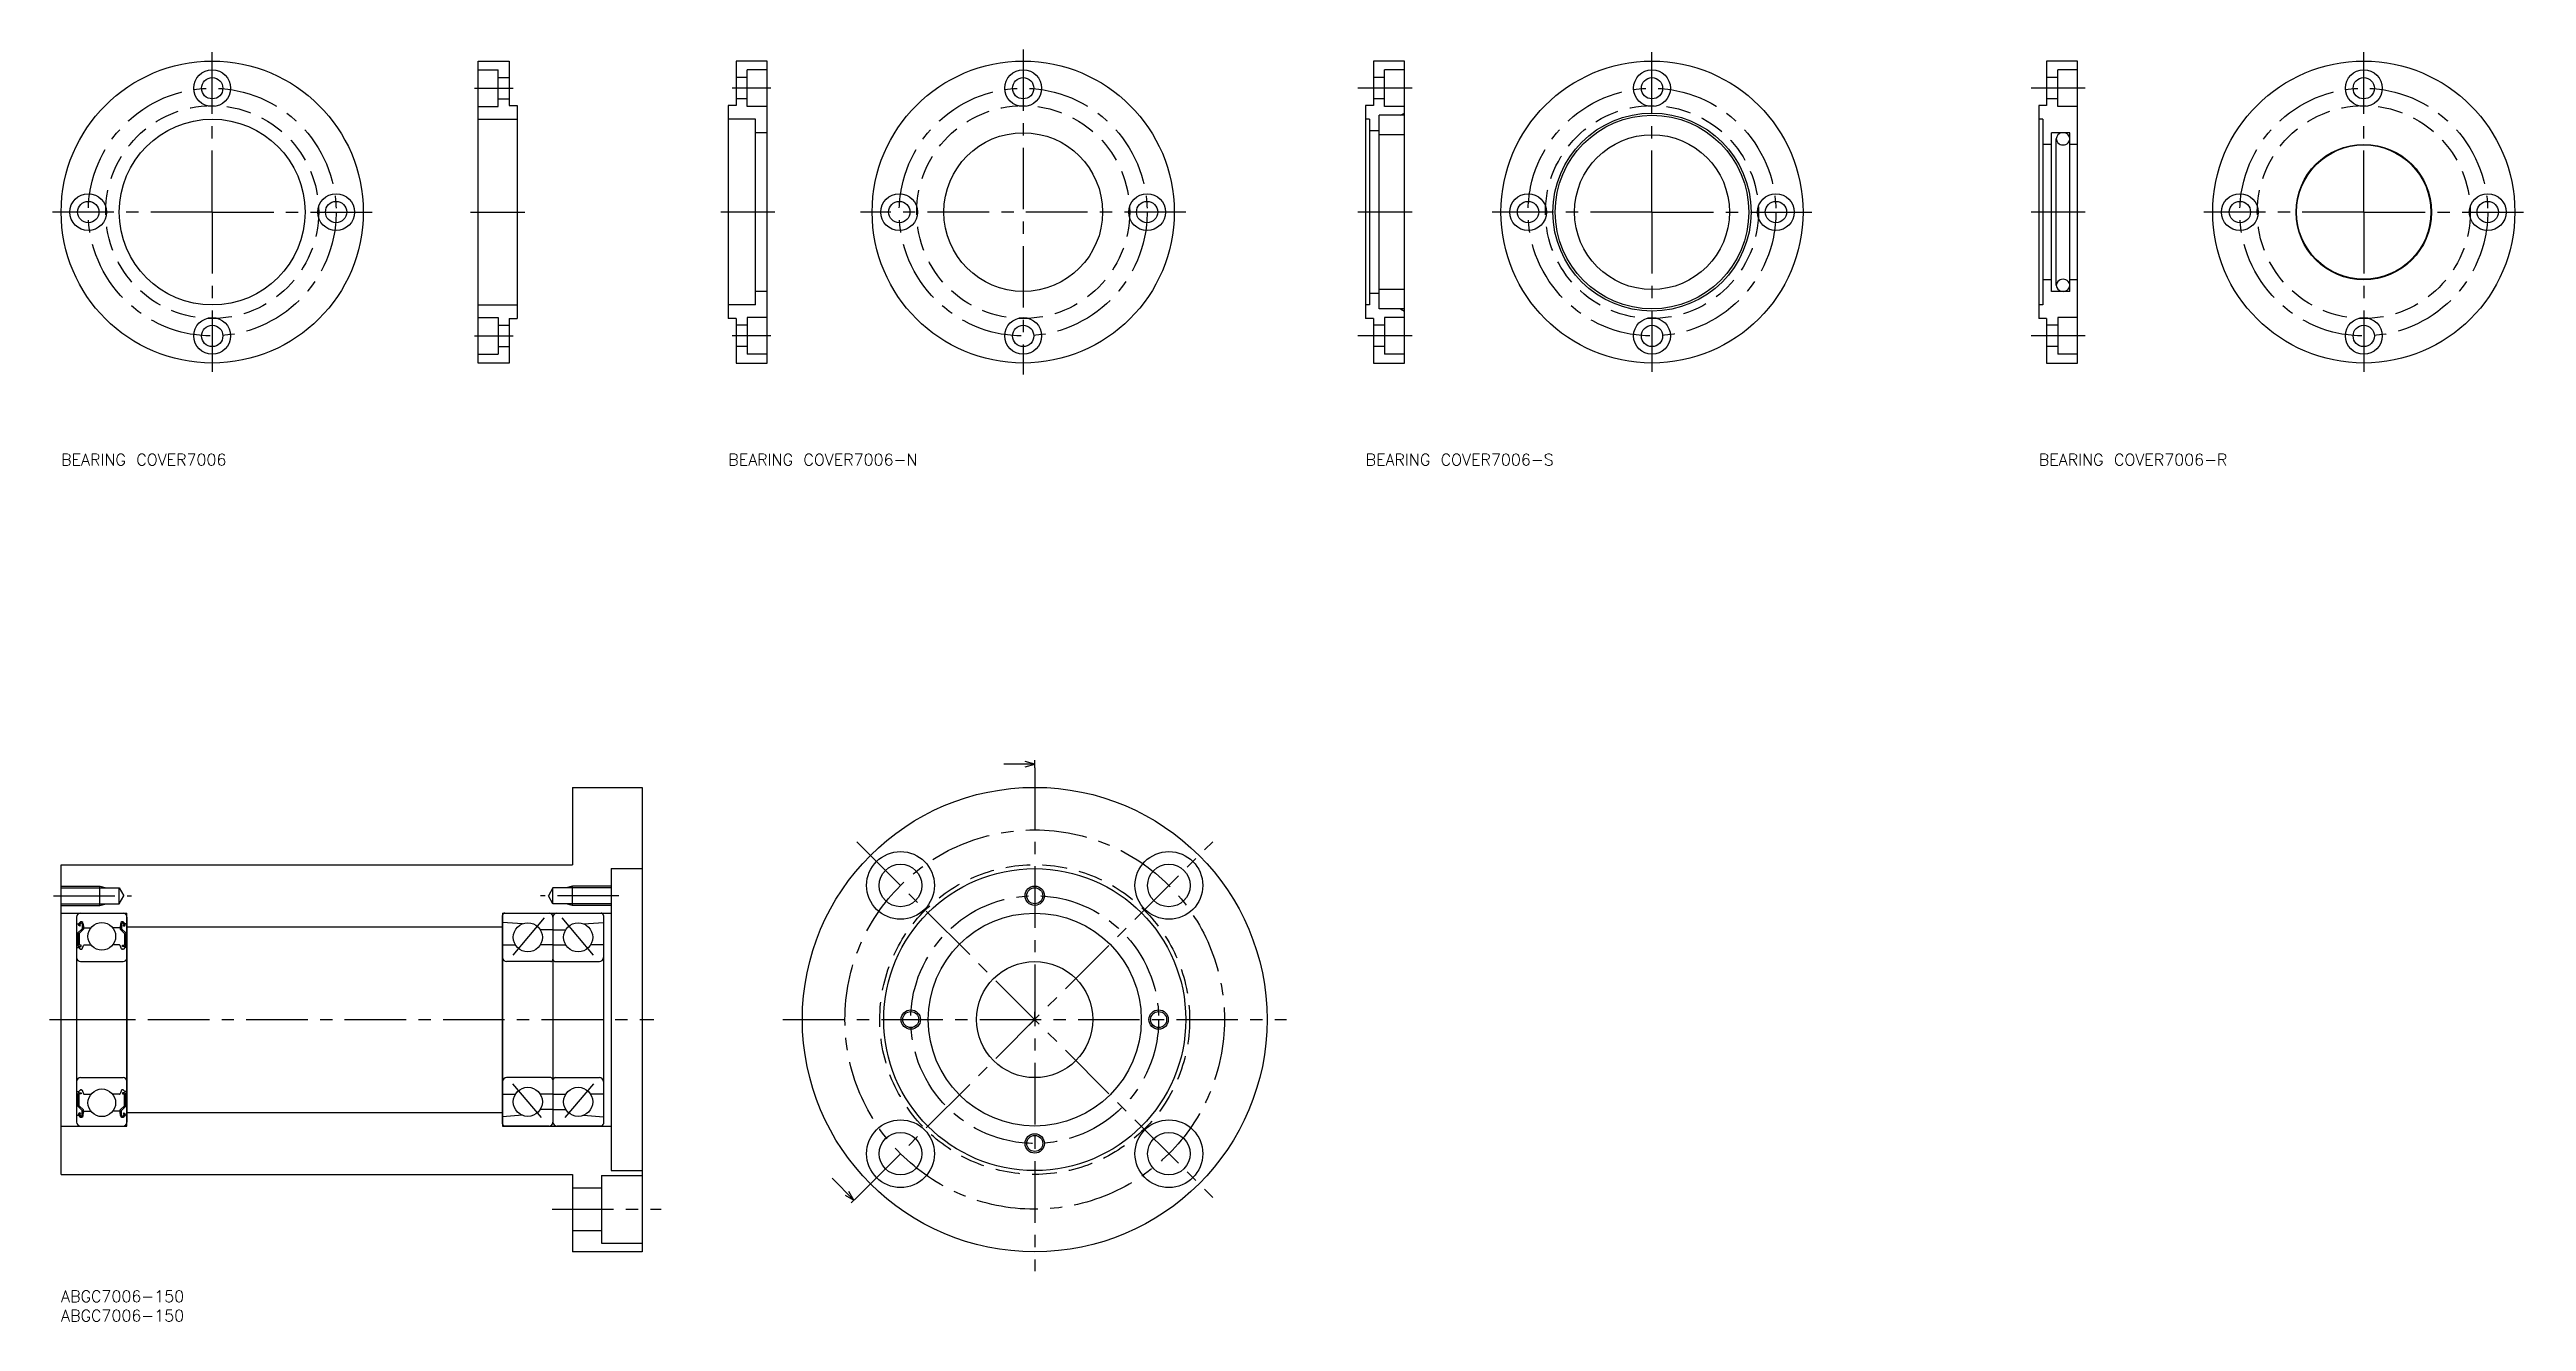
# Model space of a CAD drawing. Extents: x -3 to 637, y -8 to 321.
import ezdxf

# ---------------------------------------------------------------- set-up
doc = ezdxf.new("R2010")
doc.units = 0
doc.header["$LTSCALE"] = 0.5
doc.linetypes.add('CENTER', pattern=[50.8, 31.75, -6.35, 6.35, -6.35])
doc.linetypes.add('DASHED', pattern=[19.05, 12.7, -6.35])
doc.layers.get('0').update_dxf_attribs({"linetype": 'CONTINUOUS'})
for name, color, linetype in [('MSM_CENTER', 1, 'CENTER'), ('MSM_CONTINUOUS', 7, 'CONTINUOUS'), ('MSM_DASHED', 4, 'DASHED'), ('MSM_NARROW', 5, 'CONTINUOUS'), ('MSM_PART_NUMBER', 7, 'CONTINUOUS')]:
    doc.layers.add(name, color=color, linetype=linetype)
doc.styles.get("Standard").update_dxf_attribs({"font": 'txt.shx', "height": 3, "bigfont": 'bigfont.shx'})

# ---------------------------------------------------------------- blocks, each defined once
blk = doc.blocks.new('*U15')
at = {"layer": 'MSM_PART_NUMBER'}
blk.add_text('ABGC7006-150', height=3, dxfattribs=at).set_placement((0, -3))
blk = doc.blocks.new('*U16')
at = {"layer": 'MSM_PART_NUMBER'}
blk.add_text('ABGC7006-150', height=3, dxfattribs=at).set_placement((0, -8))
blk = doc.blocks.new('*U17')
at = {"layer": 'MSM_PART_NUMBER'}
blk.add_text('BEARING COVER7006', height=3, dxfattribs=at).set_placement((0, 213.14))
blk = doc.blocks.new('*U18')
at = {"layer": 'MSM_PART_NUMBER'}
blk.add_text('BEARING COVER7006-N', height=3, dxfattribs=at).set_placement((172.27, 213.14))
blk = doc.blocks.new('*U19')
at = {"layer": 'MSM_PART_NUMBER'}
blk.add_text('BEARING COVER7006-S', height=3, dxfattribs=at).set_placement((336.83, 213.14))
blk = doc.blocks.new('*U20')
at = {"layer": 'MSM_PART_NUMBER'}
blk.add_text('BEARING COVER7006-R', height=3, dxfattribs=at).set_placement((510.67, 213.14))

msp = doc.modelspace()

# ---------------------------------------------------------------- linework, layer by layer
for p, q in [((4, 96.5), (4, 43.5)), ((5, 97.5), (16, 97.5)), ((17, 96.5), (17, 43.5)), ((4.2, 94.7), (4.5, 94.7)), ((5.44, 93.47), (4.34, 92.37)), ((4.34, 92.37), (4.34, 89.2)), ((4.5, 94.7), (4.73, 95.03)), ((4.82, 94.11), (4.57, 94.28)), ((5.74, 93.35), (4.64, 92.25)), ((4.64, 92.25), (4.64, 89.2)), ((4.75, 94.53), (4.98, 94.86)), ((4.99, 94.35), (4.75, 94.53)), ((4.82, 94.11), (4.99, 94.35)), ((5.4, 94.73), (5.44, 93.47)), ((5.69, 94.77), (5.77, 93.88)), ((5.74, 94.22), (5.74, 93.35)), ((5.97, 93.7), (7.69, 93.7)), ((15.03, 93.7), (13.31, 93.7)), ((15.31, 94.77), (15.23, 93.88)), ((15.26, 94.22), (15.26, 93.35)), ((15.26, 93.35), (16.36, 92.25)), ((15.6, 94.73), (15.56, 93.47)), ((15.56, 93.47), (16.66, 92.37)), ((16.01, 94.35), (16.25, 94.53)), ((16.18, 94.11), (16.01, 94.35)), ((16.25, 94.53), (16.02, 94.86)), ((16.18, 94.11), (16.43, 94.28)), ((16.5, 94.7), (16.27, 95.03)), ((16.36, 92.25), (16.36, 89.2)), ((16.8, 94.7), (16.5, 94.7)), ((16.66, 92.37), (16.66, 89.2)), ((4.2, 88.6), (4.6, 88.6)), ((4.6, 88.6), (4.92, 88.22)), ((5.16, 89.2), (4.64, 89.2)), ((4.64, 88.9), (5.16, 88.9)), ((5, 85), (16, 85)), ((5.07, 88.15), (5.25, 88.15)), ((5.16, 88.9), (5.16, 89.2)), ((5.43, 88.28), (5.76, 89.17)), ((5.95, 89.3), (7.69, 89.3)), ((15.05, 89.3), (13.31, 89.3)), ((15.57, 88.28), (15.24, 89.17)), ((15.93, 88.15), (15.75, 88.15)), ((15.84, 89.2), (16.36, 89.2)), ((15.84, 88.9), (15.84, 89.2)), ((16.36, 88.9), (15.84, 88.9)), ((16.4, 88.6), (16.08, 88.22)), ((16.8, 88.6), (16.4, 88.6)), ((4.2, 51.4), (4.6, 51.4)), ((4.6, 51.4), (4.92, 51.78)), ((5, 55), (16, 55)), ((5.07, 51.85), (5.25, 51.85)), ((5.43, 51.72), (5.76, 50.83)), ((15.57, 51.72), (15.24, 50.83)), ((15.93, 51.85), (15.75, 51.85)), ((16.4, 51.4), (16.08, 51.78)), ((16.8, 51.4), (16.4, 51.4)), ((4.2, 45.3), (4.5, 45.3)), ((4.34, 47.63), (4.34, 50.8)), ((5.44, 46.53), (4.34, 47.63)), ((4.5, 45.3), (4.73, 44.97)), ((4.82, 45.89), (4.57, 45.72)), ((4.64, 51.1), (5.16, 51.1)), ((5.16, 50.8), (4.64, 50.8)), ((4.64, 47.75), (4.64, 50.8)), ((5.74, 46.65), (4.64, 47.75)), ((4.99, 45.65), (4.75, 45.47)), ((4.75, 45.47), (4.98, 45.14)), ((4.82, 45.89), (4.99, 45.65)), ((5.16, 51.1), (5.16, 50.8)), ((5.4, 45.27), (5.44, 46.53)), ((5.69, 45.23), (5.77, 46.12)), ((5.74, 45.78), (5.74, 46.65)), ((5.95, 50.7), (7.69, 50.7)), ((5.97, 46.3), (7.69, 46.3)), ((15.05, 50.7), (13.31, 50.7)), ((15.03, 46.3), (13.31, 46.3)), ((15.31, 45.23), (15.23, 46.12)), ((15.26, 46.65), (16.36, 47.75)), ((15.26, 45.78), (15.26, 46.65)), ((15.56, 46.53), (16.66, 47.63)), ((15.6, 45.27), (15.56, 46.53)), ((16.36, 51.1), (15.84, 51.1)), ((15.84, 51.1), (15.84, 50.8)), ((15.84, 50.8), (16.36, 50.8)), ((16.18, 45.89), (16.01, 45.65)), ((16.01, 45.65), (16.25, 45.47)), ((16.25, 45.47), (16.02, 45.14)), ((16.18, 45.89), (16.43, 45.72)), ((16.5, 45.3), (16.27, 44.97)), ((16.36, 47.75), (16.36, 50.8)), ((16.8, 45.3), (16.5, 45.3)), ((16.66, 47.63), (16.66, 50.8)), ((5, 42.5), (16, 42.5)), ((8.05, 42.5), (8.05, 42.5)), ((10.5, 42.5), (10.5, 42.5))]:
    msp.add_line(p, q)
for centre in [(10.5, 91.5), (10.5, 48.5)]:
    msp.add_circle(centre, 3.57)
for centre, radius, start, end in [((5, 96.5), 1, 90, 180), ((16, 96.5), 1, 0, 90), ((4.2, 94.9), 0.2, 180, 270), ((4.75, 94.53), 0.3, 144.93555, 235.03769), ((5.17, 94.73), 0.53, 5.06514, 144.93555), ((5.17, 94.72), 0.23, 2.13108, 144.93555), ((5.97, 93.9), 0.2, 185.06514, 270), ((15.03, 93.9), 0.2, 270, 354.93486), ((15.83, 94.73), 0.53, 35.06445, 174.93486), ((15.83, 94.72), 0.23, 35.06445, 177.86892), ((16.25, 94.53), 0.3, 304.96231, 35.06445), ((16.8, 94.9), 0.2, 270, 0), ((4.2, 88.4), 0.2, 90, 180), ((5, 86), 1, 180, 270), ((4.64, 89.2), 0.3, 180, 270), ((5.07, 88.35), 0.2, 219.99908, 270), ((5.25, 88.35), 0.2, 270, 339.97033), ((5.95, 89.1), 0.2, 90, 159.97033), ((15.05, 89.1), 0.2, 20.02967, 90), ((15.75, 88.35), 0.2, 200.02967, 270), ((15.93, 88.35), 0.2, 270, 320.00092), ((16, 86), 1, 270, 0), ((16.36, 89.2), 0.3, 270, 0), ((16.8, 88.4), 0.2, 0, 90), ((5, 54), 1, 90, 180), ((4.2, 51.6), 0.2, 180, 270), ((5.07, 51.65), 0.2, 90, 140.00092), ((5.25, 51.65), 0.2, 20.02967, 90), ((15.75, 51.65), 0.2, 90, 159.97033), ((15.93, 51.65), 0.2, 39.99908, 90), ((16, 54), 1, 0, 90), ((16.8, 51.6), 0.2, 270, 0), ((4.2, 45.1), 0.2, 90, 180), ((4.64, 50.8), 0.3, 90, 180), ((4.75, 45.47), 0.3, 124.96231, 215.06445), ((5.17, 45.27), 0.53, 215.06445, 354.93486), ((5.17, 45.28), 0.23, 215.06445, 357.86892), ((5.95, 50.9), 0.2, 200.02967, 270), ((5.97, 46.1), 0.2, 90, 174.93486), ((15.03, 46.1), 0.2, 5.06514, 90), ((15.05, 50.9), 0.2, 270, 339.97033), ((15.83, 45.27), 0.53, 185.06514, 324.93555), ((15.83, 45.28), 0.23, 182.13108, 324.93555), ((16.36, 50.8), 0.3, 0, 90), ((16.25, 45.47), 0.3, 324.93555, 55.03769), ((16.8, 45.1), 0.2, 0, 90), ((5, 43.5), 1, 180, 270), ((16, 43.5), 1, 270, 0)]:
    msp.add_arc(centre, radius, start, end)
at = {"layer": 'MSM_CENTER'}
for p, q in [((39, 278.62), (39, 320.62)), ((248.41, 320.62), (248.41, 236.62)), ((410.78, 278.62), (410.78, 320.62)), ((594.58, 278.62), (594.58, 320.62)), ((106.77, 310.62), (116.69, 310.62)), ((183.22, 310.62), (173.3, 310.62)), ((348.83, 310.62), (334.83, 310.62)), ((522.67, 310.62), (508.67, 310.62)), ((39, 278.62), (-3, 278.62)), ((39, 278.62), (39, 236.62)), ((39, 278.62), (81, 278.62)), ((105.72, 278.62), (119.72, 278.62)), ((184.3, 278.62), (170.3, 278.62)), ((290.41, 278.62), (206.41, 278.62)), ((348.83, 278.62), (334.83, 278.62)), ((410.78, 278.62), (368.78, 278.62)), ((410.78, 278.62), (452.78, 278.62)), ((410.78, 278.62), (410.78, 236.62)), ((522.67, 278.62), (508.67, 278.62)), ((594.58, 278.62), (552.58, 278.62)), ((594.58, 278.62), (594.58, 236.62)), ((594.58, 278.62), (636.58, 278.62)), ((106.77, 246.62), (116.69, 246.62)), ((183.22, 246.62), (173.3, 246.62)), ((348.83, 246.62), (334.83, 246.62)), ((522.67, 246.62), (508.67, 246.62)), ((251.39, 135), (251.39, 5)), ((205.42, 115.96), (297.35, 24.04)), ((205.42, 24.04), (297.35, 115.96)), ((-2, 102), (18.19, 102)), ((124.73, 96.25), (116.59, 86.63)), ((144, 102), (123.81, 102)), ((129.27, 96.25), (137.41, 86.63)), ((-3, 70), (153, 70)), ((3, 70), (18, 70)), ((186.39, 70), (316.39, 70)), ((116.55, 53.42), (123.93, 44.7)), ((137.45, 53.42), (130.07, 44.7)), ((126.77, 21), (154.89, 21))]:
    msp.add_line(p, q, dxfattribs=at)
for centre, radius in [((39, 278.62), 32), ((248.41, 278.62), 32), ((410.78, 278.62), 32), ((594.58, 278.62), 32), ((251.39, 70), 49), ((251.39, 70), 32)]:
    msp.add_circle(centre, radius, dxfattribs=at)
at = {"layer": 'MSM_CONTINUOUS'}
for p, q in [((107.72, 239.62), (107.72, 317.62)), ((107.72, 317.62), (115.72, 317.62)), ((107.72, 315.37), (112.82, 315.37)), ((112.82, 305.87), (112.82, 315.37)), ((115.72, 317.62), (115.72, 306.12)), ((174.27, 317.62), (174.27, 306.12)), ((182.27, 317.62), (174.27, 317.62)), ((182.27, 315.37), (177.17, 315.37)), ((177.17, 305.87), (177.17, 315.37)), ((182.27, 239.62), (182.27, 317.62)), ((346.83, 317.62), (338.83, 317.62)), ((338.83, 317.62), (338.83, 306.12)), ((346.83, 315.37), (341.73, 315.37)), ((341.73, 305.87), (341.73, 315.37)), ((346.83, 239.62), (346.83, 317.62)), ((512.67, 317.62), (512.67, 306.12)), ((520.67, 317.62), (512.67, 317.62)), ((515.57, 305.87), (515.57, 315.37)), ((520.67, 315.37), (515.57, 315.37)), ((520.67, 239.62), (520.67, 317.62)), ((112.82, 313.37), (115.72, 313.37)), ((112.82, 307.87), (115.72, 307.87)), ((177.17, 313.37), (174.27, 313.37)), ((177.17, 307.87), (174.27, 307.87)), ((341.73, 313.37), (338.83, 313.37)), ((341.73, 307.87), (338.83, 307.87)), ((515.57, 313.37), (512.67, 313.37)), ((515.57, 307.87), (512.67, 307.87)), ((107.72, 305.87), (112.82, 305.87)), ((107.72, 302.62), (117.72, 302.62)), ((115.72, 306.12), (117.72, 306.12)), ((117.72, 306.12), (117.72, 251.12)), ((174.27, 306.12), (172.27, 306.12)), ((172.27, 306.12), (172.27, 251.12)), ((179.27, 302.62), (172.27, 302.62)), ((182.27, 305.87), (177.17, 305.87)), ((179.27, 254.62), (179.27, 302.62)), ((336.83, 306.12), (336.83, 251.12)), ((338.83, 306.12), (336.83, 306.12)), ((337.83, 302.62), (336.83, 302.62)), ((337.83, 302.62), (337.83, 254.62)), ((346.83, 303.62), (340.33, 303.62)), ((340.33, 253.62), (340.33, 303.62)), ((346.83, 305.87), (341.73, 305.87)), ((345.83, 303.62), (346.83, 304.2)), ((510.67, 306.12), (510.67, 251.12)), ((512.67, 306.12), (510.67, 306.12)), ((511.67, 302.62), (510.67, 302.62)), ((511.67, 302.62), (511.67, 254.62)), ((520.67, 305.87), (515.57, 305.87)), ((182.27, 299.12), (179.27, 299.12)), ((340.33, 299.62), (337.83, 299.62)), ((346.83, 298.62), (340.33, 298.62)), ((513.97, 296.12), (511.67, 296.12)), ((518.67, 299.12), (513.97, 299.12)), ((513.97, 258.12), (513.97, 299.12)), ((515.17, 259.7), (515.17, 297.55)), ((518.67, 258.12), (518.67, 299.12)), ((520.67, 296.12), (518.67, 296.12)), ((182.27, 258.12), (179.27, 258.12)), ((340.33, 257.62), (337.83, 257.62)), ((346.83, 258.62), (340.33, 258.62)), ((513.97, 261.12), (511.67, 261.12)), ((518.67, 258.12), (513.97, 258.12)), ((520.67, 261.12), (518.67, 261.12)), ((107.72, 254.62), (117.72, 254.62)), ((107.72, 251.37), (112.82, 251.37)), ((112.82, 251.37), (112.82, 241.87)), ((115.72, 251.12), (117.72, 251.12)), ((115.72, 251.12), (115.72, 239.62)), ((179.27, 254.62), (172.27, 254.62)), ((174.27, 251.12), (172.27, 251.12)), ((174.27, 251.12), (174.27, 239.62)), ((177.17, 251.37), (177.17, 241.87)), ((182.27, 251.37), (177.17, 251.37)), ((337.83, 254.62), (336.83, 254.62)), ((338.83, 251.12), (336.83, 251.12)), ((338.83, 251.12), (338.83, 239.62)), ((346.83, 253.62), (340.33, 253.62)), ((346.83, 251.37), (341.73, 251.37)), ((341.73, 251.37), (341.73, 241.87)), ((345.83, 253.62), (346.83, 253.04)), ((511.67, 254.62), (510.67, 254.62)), ((512.67, 251.12), (510.67, 251.12)), ((512.67, 251.12), (512.67, 239.62)), ((520.67, 251.37), (515.57, 251.37)), ((515.57, 251.37), (515.57, 241.87)), ((112.82, 249.37), (115.72, 249.37)), ((112.82, 243.87), (115.72, 243.87)), ((177.17, 249.37), (174.27, 249.37)), ((177.17, 243.87), (174.27, 243.87)), ((341.73, 249.37), (338.83, 249.37)), ((341.73, 243.87), (338.83, 243.87)), ((515.57, 249.37), (512.67, 249.37)), ((515.57, 243.87), (512.67, 243.87)), ((107.72, 241.87), (112.82, 241.87)), ((115.72, 239.62), (107.72, 239.62)), ((174.27, 239.62), (182.27, 239.62)), ((182.27, 241.87), (177.17, 241.87)), ((338.83, 239.62), (346.83, 239.62)), ((346.83, 241.87), (341.73, 241.87)), ((512.67, 239.62), (520.67, 239.62)), ((520.67, 241.87), (515.57, 241.87)), ((251.39, 136), (248.89, 136.67)), ((248.89, 135.33), (251.39, 136)), ((251.39, 135), (251.39, 137)), ((132, 130), (150, 130)), ((132, 130), (132, 110)), ((150, 130), (150, 10)), ((0, 110), (132, 110)), ((0, 30), (0, 110)), ((142, 109), (150, 109)), ((142, 109), (142, 31)), ((0, 104.07), (15, 104.07)), ((10, 99.5), (10, 104.5)), ((15, 99.93), (15, 104.07)), ((15, 104.07), (16.19, 102)), ((127, 104.07), (125.81, 102)), ((142, 104.07), (127, 104.07)), ((127, 99.93), (127, 104.07)), ((132, 99.5), (132, 104.5)), ((0, 99.93), (15, 99.93)), ((0, 97.5), (17, 97.5)), ((15, 99.93), (16.19, 102)), ((17, 42.5), (17, 97.5)), ((114, 97.5), (142, 97.5)), ((114, 97.5), (114, 42.5)), ((114, 43.1), (114, 96.9)), ((114.6, 97.5), (126, 97.5)), ((127, 99.93), (125.81, 102)), ((142, 99.93), (127, 99.93)), ((127, 96.5), (127, 43.5)), ((128, 97.5), (139.4, 97.5)), ((140, 96.9), (140, 43.1)), ((17, 94), (114, 94)), ((119.1, 94.73), (114, 95.1)), ((127, 93.2), (123.7, 93.2)), ((127, 93.2), (130.3, 93.2)), ((134.9, 94.73), (140, 95.1)), ((114, 89.3), (117.3, 89.3)), ((126.4, 85), (115, 85)), ((127, 89.3), (123.7, 89.3)), ((127, 89.3), (130.3, 89.3)), ((127.6, 85), (139, 85)), ((140, 89.3), (136.7, 89.3)), ((251.39, 70), (251.39, 72)), ((249.97, 68.59), (251.39, 70)), ((126.4, 55), (115, 55)), ((127.6, 55), (139, 55)), ((17, 46), (114, 46)), ((114, 50.7), (117.3, 50.7)), ((119.1, 45.27), (114, 44.9)), ((127, 50.7), (123.7, 50.7)), ((127, 46.8), (123.7, 46.8)), ((127, 50.7), (130.3, 50.7)), ((127, 46.8), (130.3, 46.8)), ((134.9, 45.27), (140, 44.9)), ((140, 50.7), (136.7, 50.7)), ((0, 42.5), (17, 42.5)), ((114, 42.5), (142, 42.5)), ((126, 42.5), (114.6, 42.5)), ((139.4, 42.5), (128, 42.5)), ((0, 30), (132, 30)), ((132, 30), (132, 10)), ((132, 26.5), (139.5, 26.5)), ((139.5, 29.75), (150, 29.75)), ((139.5, 29.75), (139.5, 12.25)), ((142, 31), (150, 31)), ((204.72, 23.33), (199.06, 28.99)), ((202.48, 24.63), (204.72, 23.33)), ((204.72, 23.33), (203.42, 25.57)), ((204.01, 22.62), (205.42, 24.04)), ((132, 15.5), (139.5, 15.5)), ((150, 10), (132, 10)), ((139.5, 12.25), (150, 12.25))]:
    msp.add_line(p, q, dxfattribs=at)
msp.add_lwpolyline([(251.39, 136), (248.89, 136), (243.39, 136)], dxfattribs=at)
for centre, radius in [((39, 278.62), 39), ((39, 310.62), 4.75), ((248.41, 278.62), 39), ((248.41, 310.62), 4.75), ((410.78, 278.62), 39), ((410.78, 310.62), 4.75), ((594.58, 278.62), 39), ((594.58, 310.62), 4.75), ((39, 310.62), 2.75), ((248.41, 310.62), 2.75), ((410.78, 310.62), 2.75), ((594.58, 310.62), 2.75), ((39, 278.62), 24), ((410.78, 278.62), 25.58), ((410.78, 278.62), 25), ((248.41, 278.62), 20.5), ((410.78, 278.62), 20), ((594.58, 278.62), 17.5), ((594.58, 278.62), 17.35), ((7, 278.62), 4.75), ((71, 278.62), 4.75), ((216.41, 278.62), 4.75), ((280.41, 278.62), 4.75), ((378.78, 278.62), 4.75), ((442.78, 278.62), 4.75), ((562.58, 278.62), 4.75), ((626.58, 278.62), 4.75), ((7, 278.62), 2.75), ((71, 278.62), 2.75), ((216.41, 278.62), 2.75), ((280.41, 278.62), 2.75), ((378.78, 278.62), 2.75), ((442.78, 278.62), 2.75), ((562.58, 278.62), 2.75), ((626.58, 278.62), 2.75), ((39, 246.62), 4.75), ((248.41, 246.62), 4.75), ((410.78, 246.62), 4.75), ((594.58, 246.62), 4.75), ((39, 246.62), 2.75), ((248.41, 246.62), 2.75), ((410.78, 246.62), 2.75), ((594.58, 246.62), 2.75), ((251.39, 70), 60), ((216.74, 104.65), 8.75), ((216.74, 104.65), 5.5), ((251.39, 70), 39), ((286.03, 104.65), 8.75), ((286.03, 104.65), 5.5), ((251.39, 102), 2.07), ((251.39, 70), 27.5), ((120.5, 91.25), 3.75), ((133.5, 91.25), 3.75), ((251.39, 70), 15), ((219.39, 70), 2.07), ((283.39, 70), 2.07), ((120.5, 48.75), 3.75), ((133.5, 48.75), 3.75), ((216.74, 35.35), 8.75), ((216.74, 35.35), 5.5), ((251.39, 38), 2.07), ((286.03, 35.35), 8.75), ((286.03, 35.35), 5.5)]:
    msp.add_circle(centre, radius, dxfattribs=at)
for centre, radius, start, end in [((516.63, 297.55), 1.46, 135.22357, 224.77643), ((516.92, 297.24), 1.88, 45.10285, 134.89715), ((516.92, 297.85), 1.88, 225.10285, 314.89715), ((517.21, 297.55), 1.46, 315.22357, 44.77643), ((516.63, 259.7), 1.46, 135.22357, 224.77643), ((516.92, 259.39), 1.88, 45.10285, 134.89715), ((516.92, 260), 1.88, 225.10285, 314.89715), ((517.21, 259.7), 1.46, 315.22357, 44.77643), ((114.6, 96.9), 0.6, 90, 180), ((126, 96.5), 1, 0, 90), ((128, 96.5), 1, 90, 180), ((139.4, 96.9), 0.6, 0, 90), ((115, 86), 1, 180, 270), ((126.4, 85.6), 0.6, 270, 0), ((127.6, 85.6), 0.6, 180, 270), ((139, 86), 1, 270, 0), ((115, 54), 1, 90, 180), ((126.4, 54.4), 0.6, 0, 90), ((127.6, 54.4), 0.6, 90, 180), ((139, 54), 1, 0, 90), ((114.6, 43.1), 0.6, 180, 270), ((126, 43.5), 1, 270, 0), ((128, 43.5), 1, 180, 270), ((139.4, 43.1), 0.6, 270, 0)]:
    msp.add_arc(centre, radius, start, end, dxfattribs=at)
at = {"layer": 'MSM_DASHED'}
for centre, radius in [((39, 278.62), 27.5), ((248.41, 278.62), 27.5), ((410.78, 278.62), 27.5), ((594.58, 278.62), 27.5), ((251.39, 70), 40)]:
    msp.add_circle(centre, radius, dxfattribs=at)
at = {"layer": 'MSM_NARROW'}
for p, q in [((0, 104.5), (10, 104.5)), ((10, 104.5), (11.6, 104.07)), ((132, 104.5), (130.4, 104.07)), ((142, 104.5), (132, 104.5)), ((0, 99.5), (10, 99.5)), ((10, 99.5), (11.6, 99.93)), ((132, 99.5), (130.4, 99.93)), ((142, 99.5), (132, 99.5))]:
    msp.add_line(p, q, dxfattribs=at)
for centre in [(251.39, 102), (219.39, 70), (283.39, 70), (251.39, 38)]:
    msp.add_circle(centre, 2.5, dxfattribs=at)

# ---------------------------------------------------------------- block references
at = {"layer": 'MSM_CONTINUOUS'}
for name in ['*U17', '*U18', '*U19', '*U20', '*U15', '*U16']:
    msp.add_blockref(name, (0, 0), dxfattribs=at)

doc.saveas('drawing.dxf')
